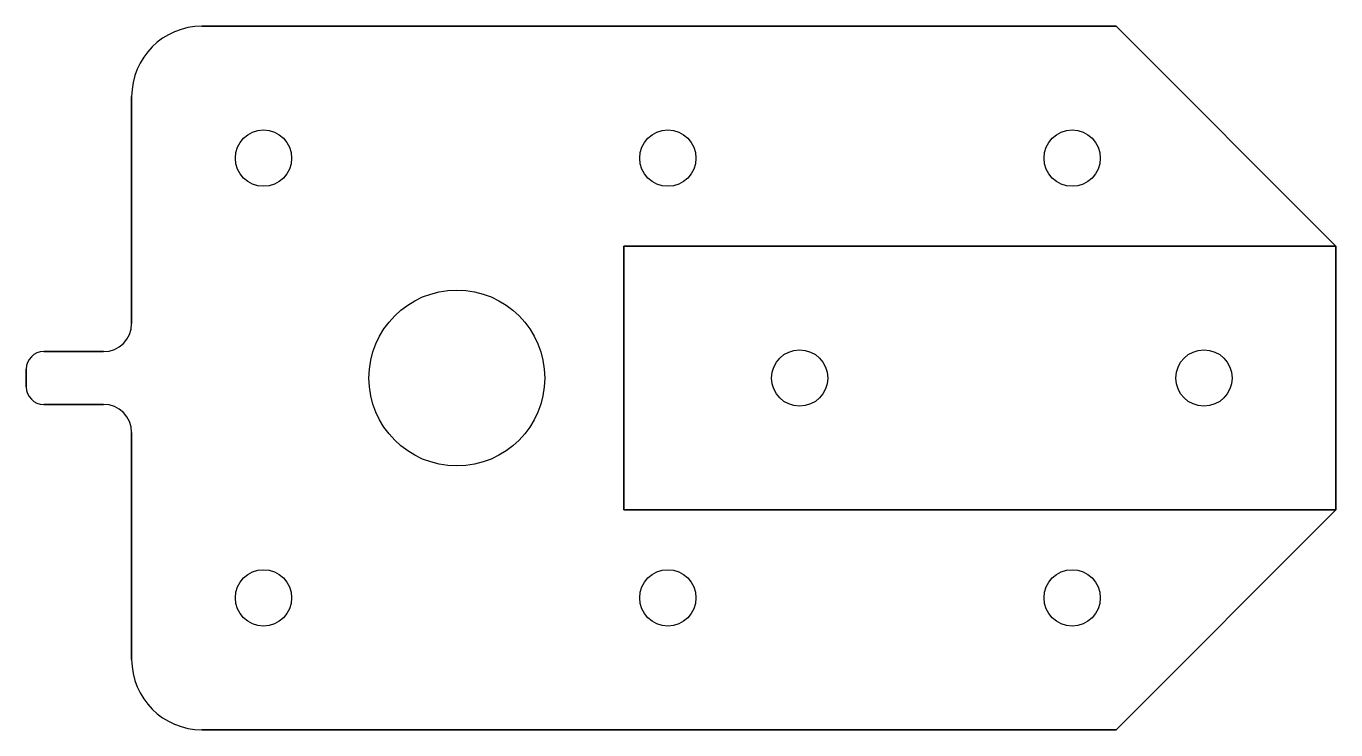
# Model space of a CAD drawing. Extents: x -4.6 to 69.9, y 0 to 40.
import ezdxf

# ---------------------------------------------------------------- set-up
doc = ezdxf.new("R2010")
doc.units = 0

msp = doc.modelspace()

# ---------------------------------------------------------------- linework, layer by layer
at = {"layer": 'layer0'}
for points in [[(5.416, 40, 0.509), (57.416, 40, 0.509)], [(57.416, 40, 6.509), (5.416, 40, 6.509)], [(57.416, 40, 0.509), (69.916, 27.5, 0.509)], [(69.916, 27.5, 6.509), (57.416, 40, 6.509)], [(1.416, 23.1, 0.509), (1.416, 36, 0.509)], [(1.416, 36, 6.509), (1.416, 23.1, 6.509)], [(29.416, 12.5, 3.509), (29.416, 27.5, 3.509)], [(29.416, 27.5, 3.509), (69.916, 27.5, 3.509)], [(69.916, 27.5, 0.509), (29.416, 27.5, 0.509)], [(29.416, 27.5, 0.509), (29.416, 12.5, 0.509)], [(69.916, 27.5, 3.509), (69.916, 12.5, 3.509)], [(69.916, 12.5, 6.509), (69.916, 27.5, 6.509)], [(-3.584, 21.5, 0.509), (-0.184, 21.5, 0.509)], [(-0.184, 21.5, 6.509), (-3.584, 21.5, 6.509)], [(-4.584, 19.5, 0.509), (-4.584, 20.5, 0.509)], [(-4.584, 20.5, 6.509), (-4.584, 19.5, 6.509)], [(-0.184, 18.5, 0.509), (-3.584, 18.5, 0.509)], [(-3.584, 18.5, 6.509), (-0.184, 18.5, 6.509)], [(1.416, 4, 0.509), (1.416, 16.9, 0.509)], [(1.416, 16.9, 6.509), (1.416, 4, 6.509)], [(69.916, 12.5, 3.509), (29.416, 12.5, 3.509)], [(29.416, 12.5, 0.509), (69.916, 12.5, 0.509)], [(69.916, 12.5, 0.509), (57.416, 0, 0.509)], [(57.416, 0, 6.509), (69.916, 12.5, 6.509)], [(57.416, 0, 0.509), (5.416, 0, 0.509)], [(5.416, 0, 6.509), (57.416, 0, 6.509)]]:
    msp.add_polyline3d(points, dxfattribs=at)
for centre, radius in [((8.916, 32.5, 0.509), 1.6), ((8.916, 32.5, 6.509), 1.6), ((31.916, 32.5, 0.509), 1.6), ((31.916, 32.5, 6.509), 1.6), ((54.916, 32.5, 0.509), 1.6), ((54.916, 32.5, 6.509), 1.6), ((19.916, 20, 0.509), 5), ((19.916, 20, 6.509), 5), ((39.416, 20, 3.509), 1.6), ((39.416, 20, 6.509), 1.6), ((62.416, 20, 3.509), 1.6), ((62.416, 20, 6.509), 1.6), ((8.916, 7.5, 0.509), 1.6), ((8.916, 7.5, 6.509), 1.6), ((31.916, 7.5, 0.509), 1.6), ((31.916, 7.5, 6.509), 1.6), ((54.916, 7.5, 0.509), 1.6), ((54.916, 7.5, 6.509), 1.6)]:
    msp.add_circle(centre, radius, dxfattribs=at)
for centre, radius, start, end in [((5.416, 36, 0.509), 4, 90, 180), ((5.416, 36, 6.509), 4, 90, 180), ((-0.184, 23.1, 0.509), 1.6, 270, 0), ((-0.184, 23.1, 0.509), 1.6, 270, 0), ((-0.184, 23.1, 6.509), 1.6, 270, 0), ((-3.584, 20.5, 0.509), 1, 90, 180), ((-3.584, 20.5, 6.509), 1, 90, 180), ((-3.584, 19.5, 0.509), 1, 180, -90), ((-3.584, 19.5, 6.509), 1, 180, -90), ((-0.184, 16.9, 0.509), 1.6, 0, 90), ((-0.184, 16.9, 6.509), 1.6, 0, 90), ((5.416, 4, 0.509), 4, 180, -90), ((5.416, 4, 6.509), 4, 180, -90)]:
    msp.add_arc(centre, radius, start, end, dxfattribs=at)

doc.saveas('drawing.dxf')
